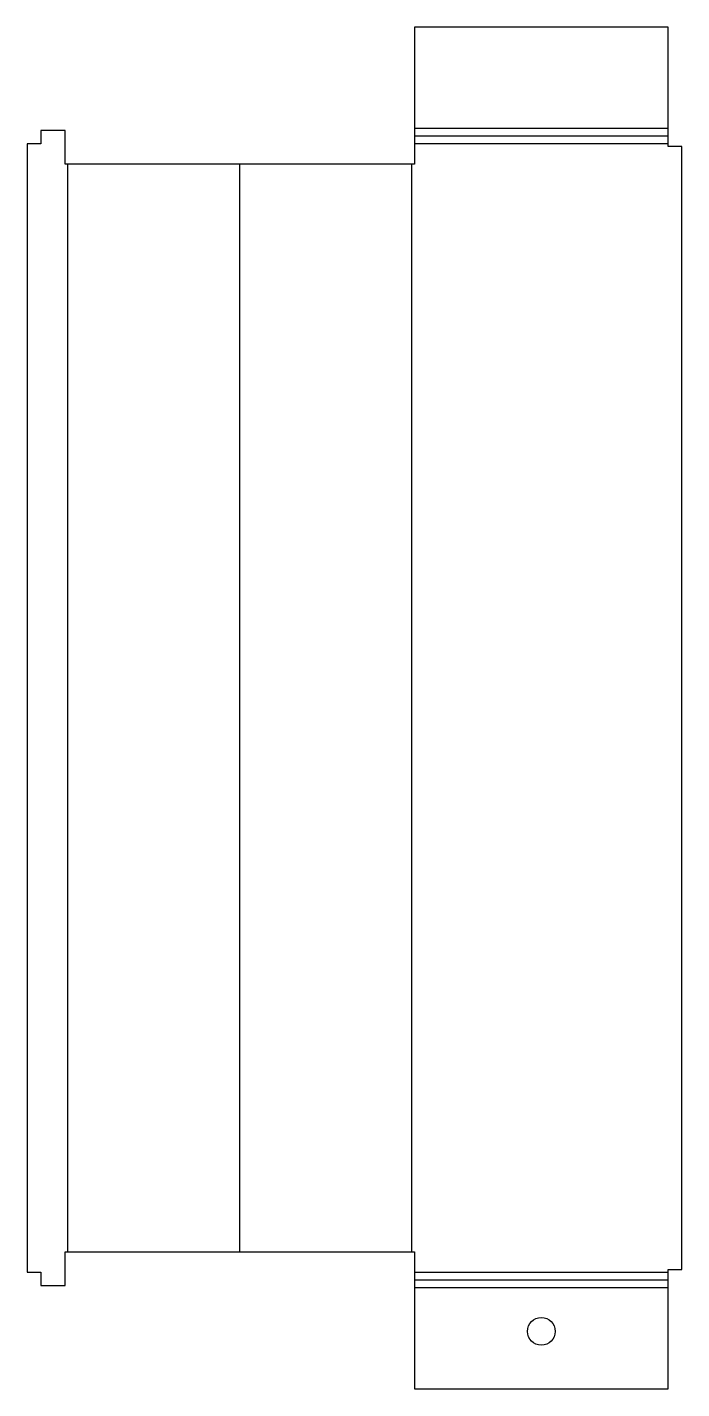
# Model space of a CAD drawing. Header units: millimetres. Extents: x -24 to 73, y -20 to 181.
import ezdxf

# ---------------------------------------------------------------- set-up
doc = ezdxf.new("R2010")
doc.units = ezdxf.units.MM
for name, color, linetype in [('BEND', 1, 'CONTINUOUS'), ('CUT', 7, 'CONTINUOUS'), ('MARK', 3, 'CONTINUOUS')]:
    doc.layers.add(name, color=color, linetype=linetype)

msp = doc.modelspace()

# ---------------------------------------------------------------- linework, layer by layer
at = {"layer": 'BEND'}
for p, q in [((71, 165.130973), (33.4, 165.130973)), ((7.521684, 0), (7.521684, 161)), ((33.4, -4.130973), (71, -4.130973))]:
    msp.add_line(p, q, dxfattribs=at)
at = {"layer": 'CUT'}
for p, q in [((71, 181.261947), (33.4, 181.261947)), ((33.4, 181.261947), (33.4, 161)), ((71, 163.6), (71, 181.261947)), ((-18.356633, 166), (-21.956633, 166)), ((-21.956633, 166), (-21.956633, 164)), ((-18.356633, 161), (-18.356633, 166)), ((-21.956633, 164), (-23.956633, 164)), ((-23.956633, 164), (-23.956633, -3)), ((73, 163.6), (71, 163.6)), ((73, -2.6), (73, 163.6)), ((33.4, 161), (-18.356633, 161)), ((-18.356633, -5), (-18.356633, 0)), ((-18.356633, 0), (33.4, 0)), ((33.4, 0), (33.4, -20.261947)), ((-23.956633, -3), (-21.956633, -3)), ((-21.956633, -3), (-21.956633, -5)), ((71, -20.261947), (71, -2.6)), ((71, -2.6), (73, -2.6)), ((-21.956633, -5), (-18.356633, -5)), ((33.4, -20.261947), (71, -20.261947))]:
    msp.add_line(p, q, dxfattribs=at)
msp.add_circle((52.2, -11.761947), 2.05, dxfattribs=at)
at = {"layer": 'MARK'}
for p, q in [((71, 166.261947), (33.4, 166.261947)), ((71, 164), (33.4, 164)), ((-17.956633, 0), (-17.956633, 161)), ((33, 0), (33, 161)), ((33.4, -3), (71, -3)), ((33.4, -5.261947), (71, -5.261947))]:
    msp.add_line(p, q, dxfattribs=at)

doc.saveas('drawing.dxf')
